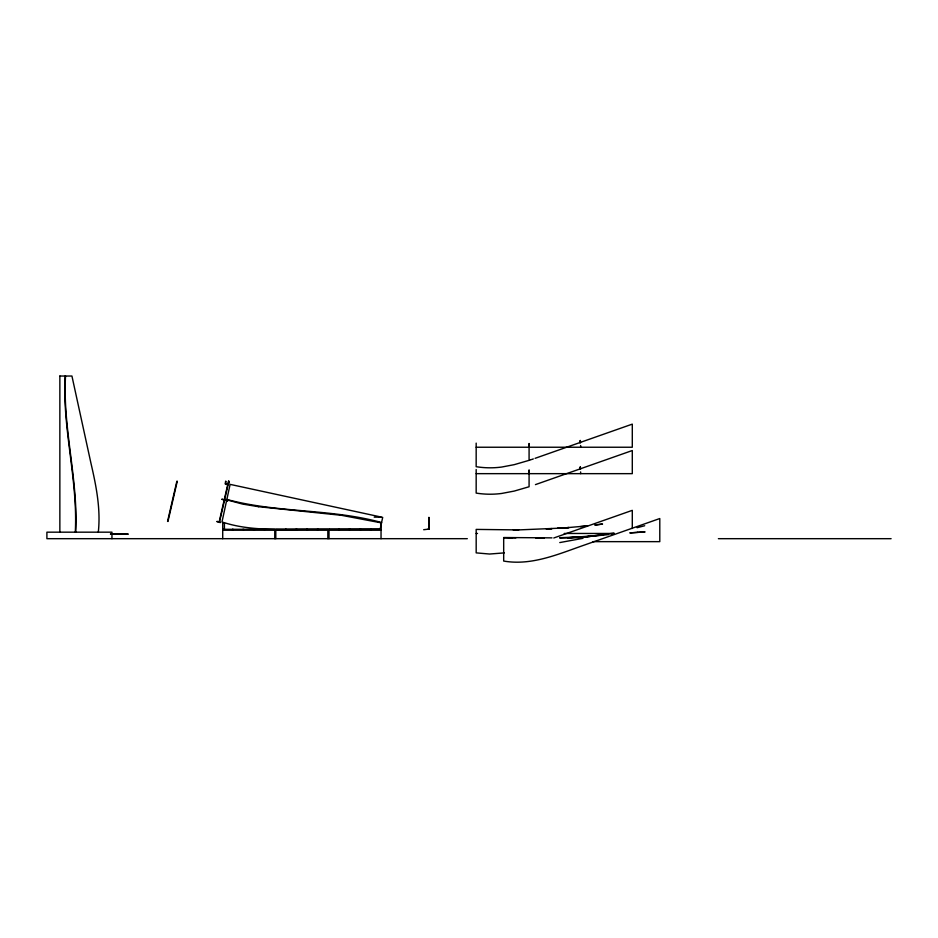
<?xml version="1.0" encoding="UTF-8"?>
<svg xmlns="http://www.w3.org/2000/svg" width="938" height="938" viewBox="0 0 938 938"><rect width="100%" height="100%" fill="white"/><g stroke="black" fill="none" stroke-linecap="round" stroke-linejoin="round"><path stroke-width="1.41" d="M219.633 521.446L228.872 481.3M227.594 500.986L221.767 499.215L227.7 500.611M75.298 532.139C78.006 479.869 62.189 428.455 65.144 376.032M75.685 532.151C78.405 479.881 62.576 428.455 65.531 376.032M98.314 532.151C100.812 509.053 96.215 486.001 91.033 463.595L71.933 376.032L59.88 376.032M580.165 441.223L580.012 442.548M580.165 441.188L580.247 440.508M580.165 467.593L580.247 466.913M580.118 468.109L580.012 469M228.696 483.093L229.06 481.346M423.671 529.724L429.1 529.067L428.912 517.307L429.112 529.138L427.834 529.302M225.612 481.264L225.237 483.949L227.746 484.735M225.988 481.346L225.566 483.75L227.231 484.231M228.684 481.264L228.661 484.207M380.136 529.208L382.692 517.389L230.115 484.371L221.989 521.95C247.843 530.615 275.491 529.372 302.353 529.302L380.148 529.161M167.562 521.411L176.872 481.217M167.949 521.493L177.259 481.3M219.281 521.411L228.497 481.217M553.772 537.99L632.294 510.354L632.294 528.504M535.094 458.33L632.294 424.128L632.294 447.238L476.176 447.238M535.446 484.618L632.294 450.533L632.294 473.655L476.176 473.655M532.62 459.174L533.323 458.928M531.201 459.643L531.905 459.409M529.782 460.112L530.498 459.878M637.054 527.719L644.687 525.737M559.775 542.574L583.014 538.318M595.044 525.081L602.548 524.049L595.091 524.975M614.109 533.124L583.061 537.111L608.563 534.59M504.339 552.892L489.577 554.03L476.176 552.881L476.176 529.407L518.573 529.911L563.292 528.012L587.727 525.866L580.259 526.652M611.4 534.367L614.238 534.132M598.632 535.399L567.56 537.802L590.201 536.489M583.131 536.806L559.787 537.709M551.978 537.861L503.683 537.533L503.683 561.053C531.799 565.966 558.802 553.912 584.737 544.931L659.789 518.538L659.789 541.648L593.086 541.648M581.748 537.662L559.787 537.943M374.203 517.143L381.039 517.143M222.716 529.313L274.764 529.313L274.764 538.682M329.004 538.682L329.004 529.313L381.039 529.313M222.728 530.216L232.554 530.216L232.554 529.313M274.764 530.216L264.938 530.216L264.938 529.313M275.819 530.216L285.633 530.216L285.633 529.313M327.843 530.216L318.029 530.216L318.029 529.313M381.039 530.216L371.225 530.216L371.225 529.313M476.176 533.464L477.501 533.464M564.207 533.464L613.862 533.464M110.508 533.91L128.025 533.91M110.508 534.297L128.025 534.297M467.312 538.682L46.9 538.682L46.9 532.174L111.95 532.174L111.95 538.682M718.391 538.682L891.1 538.682M511.808 537.802L515.877 537.873M511.808 538.154L503.683 537.802M258.618 506.708L341.538 515.314L381.508 522.912M258.607 506.708L242.508 504.058L226.762 499.825M381.578 522.536C330.973 508.56 277.378 513.156 226.867 499.45M217.065 521.352L220.465 522.22M217.018 521.739L220.36 522.595M580.341 440.508L580.505 442.689M580.341 466.925L580.516 469.281M580.622 445.503L580.692 447.238M580.622 471.92L580.692 473.655M529.102 447.238L529.091 443.486L529.079 460.347L514.223 464.662L501.666 467.054A87.257 86.613 -0.2 0 1 476.164 466.69L476.176 443.111M529.102 473.655L529.091 469.903L529.079 486.752L514.223 491.078L501.666 493.458A87.257 86.613 -0.2 0 1 476.164 493.095L476.176 469.528M381.039 522.548L381.039 538.682M370.557 529.313L370.557 530.216L360.743 530.216L360.743 529.313M359.911 529.313L359.911 530.216L350.097 530.216L350.097 529.313M349.194 529.313L349.194 530.216L339.38 530.216L339.38 529.313M338.829 529.313L338.829 530.216L329.015 530.216L329.015 529.313M327.843 538.682L327.843 529.313L275.795 529.313L275.795 538.682M317.349 529.313L317.349 530.216L307.535 530.216L307.535 529.313M306.714 529.313L306.714 530.216L296.889 530.216L296.889 529.313M295.986 529.313L295.986 530.216L286.172 530.216L286.172 529.313M264.27 529.313L264.27 530.216L254.456 530.216L254.456 529.313M253.623 529.313L253.623 530.216L243.81 530.216L243.81 529.313M242.907 529.313L242.907 530.216L233.093 530.216L233.093 529.313M224.417 529.313L224.417 522.888L222.716 522.888L222.716 538.682M59.856 376.032L59.856 532.151M579.836 441.915A24.646 0.692 88.7 0 1 579.801 441.634M579.989 468.355A24.646 0.692 89.2 0 1 579.977 468.508M579.848 469.223A24.646 0.692 89.2 0 1 579.825 469.246M568.944 527.555L557.594 528.305L568.967 527.578M637.512 532.362L629.82 532.901L645.074 531.916L637.512 532.362M551.896 528.61L546.197 528.926L551.907 528.657M518.585 529.9L513.309 530.029L518.573 529.911M544.11 538.037L536.149 538.06L544.11 538.037M579.989 442.748A24.646 0.692 88.7 0 0 580.012 442.795"/></g></svg>
